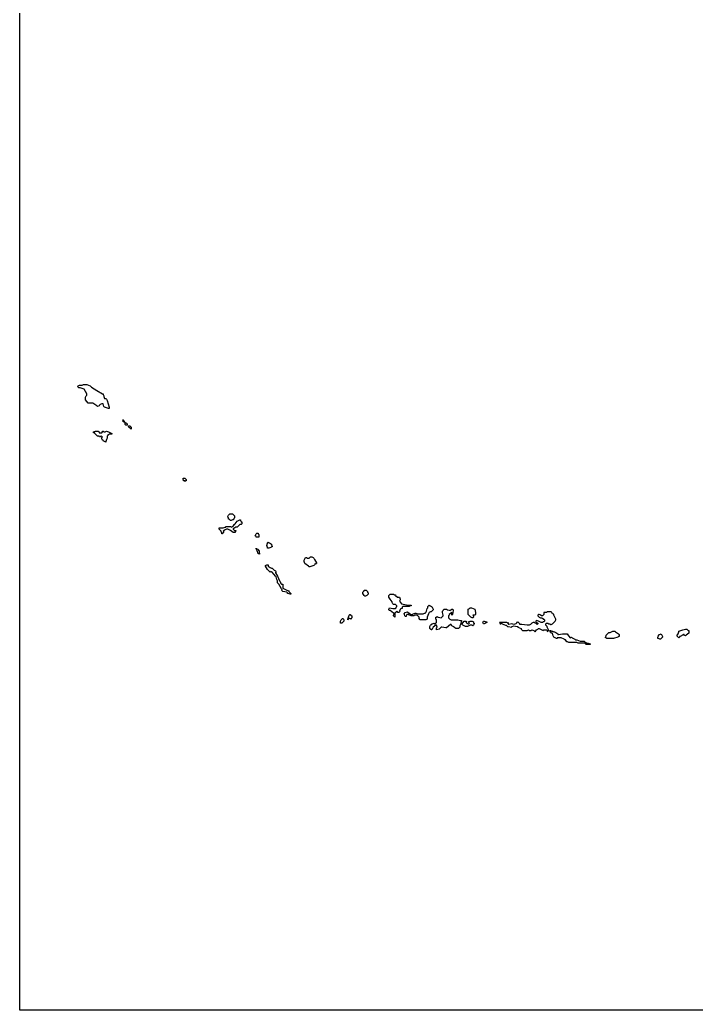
# Model space of a CAD drawing. Extents: x 0.1 to 10.9, y 0.1 to 8.4.
# Drawn here: x 0.093 to 3.453, y 0.099 to 5.021 of the extents above; entities that cross this region are included whole.
import ezdxf

# ---------------------------------------------------------------- set-up
doc = ezdxf.new("R2010")
doc.units = 0
doc.header["$MEASUREMENT"] = 0
doc.layers.add('STATE', color=7, linetype='CONTINUOUS')

# ---------------------------------------------------------------- blocks, each defined once
blk = doc.blocks.new('BLOCK_2')
at = {"layer": 'STATE'}
for points in [[(0.0933, 0.0987), (0.0933, 8.3733), (10.9199, 8.3733), (10.9199, 0.0987), (0.0933, 0.0987)], [(0.6133, 3.0192), (0.6133, 3.0225), (0.6167, 3.0192), (0.6133, 3.0192)]]:
    blk.add_lwpolyline(points, dxfattribs=at)
at = {"layer": 'STATE', "color": 2}
for points in [[(0.5033, 3.1625), (0.5067, 3.1625), (0.5067, 3.1592), (0.51, 3.1525), (0.51, 3.1492), (0.5133, 3.1392), (0.52, 3.1392), (0.5233, 3.1358), (0.5267, 3.1292), (0.5367, 3.0958), (0.5367, 3.0925), (0.5367, 3.0892), (0.5333, 3.0892), (0.5133, 3.0958), (0.51, 3.0992), (0.5067, 3.1125), (0.5033, 3.1125), (0.5, 3.1125), (0.4933, 3.1092), (0.49, 3.1058), (0.4867, 3.1025), (0.48, 3.0992), (0.4767, 3.1025), (0.4567, 3.1158), (0.4333, 3.1158), (0.42, 3.1325), (0.42, 3.1458), (0.4233, 3.1525), (0.4267, 3.1558), (0.4267, 3.1625), (0.4133, 3.1858), (0.4033, 3.1892), (0.3933, 3.1925), (0.3867, 3.1925), (0.38, 3.1992), (0.3833, 3.2025), (0.39, 3.2058), (0.3967, 3.2058), (0.4033, 3.2058), (0.41, 3.2092), (0.4233, 3.2092), (0.4267, 3.2092), (0.4433, 3.2025), (0.45, 3.1958), (0.4767, 3.1792), (0.5033, 3.1625)], [(0.6067, 3.0325), (0.61, 3.0291), (0.6133, 3.0225), (0.6167, 3.0192), (0.6133, 3.0192), (0.6133, 3.0225), (0.61, 3.0225), (0.6067, 3.0225), (0.6067, 3.0258), (0.6067, 3.0291), (0.6033, 3.0325), (0.6067, 3.0325)], [(0.6167, 3.0192), (0.6233, 3.0158), (0.6267, 3.0125), (0.6267, 3.0058), (0.6233, 3.0058), (0.62, 3.0058), (0.6167, 3.0092), (0.6167, 3.0125), (0.6167, 3.0158), (0.6167, 3.0192)], [(0.5433, 2.9691), (0.55, 2.9658), (0.55, 2.9625), (0.5467, 2.9625), (0.5433, 2.9625), (0.5367, 2.9625), (0.5333, 2.9591), (0.53, 2.9591), (0.53, 2.9558), (0.5267, 2.9525), (0.5267, 2.9491), (0.5267, 2.9458), (0.5267, 2.9425), (0.5233, 2.9358), (0.52, 2.9258), (0.52, 2.9225), (0.5067, 2.9291), (0.5067, 2.9325), (0.5033, 2.9325), (0.5, 2.9391), (0.5, 2.9458), (0.5033, 2.9491), (0.4967, 2.9525), (0.4933, 2.9491), (0.49, 2.9491), (0.4867, 2.9525), (0.4833, 2.9525), (0.48, 2.9525), (0.4767, 2.9558), (0.4667, 2.9658), (0.4667, 2.9691), (0.4633, 2.9691), (0.46, 2.9691), (0.46, 2.9725), (0.47, 2.9758), (0.4833, 2.9758), (0.4867, 2.9725), (0.4867, 2.9691), (0.49, 2.9691), (0.4933, 2.9691), (0.4967, 2.9691), (0.5, 2.9691), (0.5033, 2.9725), (0.5033, 2.9758), (0.5067, 2.9758), (0.51, 2.9725), (0.5133, 2.9725), (0.5167, 2.9725), (0.5233, 2.9758), (0.5333, 2.9725), (0.5433, 2.9691)], [(0.64, 3.0025), (0.6467, 2.9958), (0.6467, 2.9925), (0.6467, 2.9891), (0.6467, 2.9858), (0.6433, 2.9891), (0.64, 2.9925), (0.6367, 2.9925), (0.6333, 2.9991), (0.6333, 3.0025), (0.6367, 3.0025), (0.64, 3.0025)], [(0.91, 2.7424), (0.9133, 2.7424), (0.92, 2.7358), (0.92, 2.7324), (0.92, 2.7291), (0.9167, 2.7291), (0.9133, 2.7258), (0.9133, 2.7291), (0.91, 2.7291), (0.9067, 2.7291), (0.9067, 2.7324), (0.9033, 2.7391), (0.9067, 2.7424), (0.91, 2.7424)], [(1.1367, 2.5357), (1.1333, 2.5391), (1.13, 2.5391), (1.13, 2.5457), (1.1267, 2.5491), (1.1267, 2.5524), (1.13, 2.5591), (1.1333, 2.5624), (1.1367, 2.5658), (1.1433, 2.5658), (1.1467, 2.5658), (1.15, 2.5658), (1.1533, 2.5624), (1.1567, 2.5591), (1.16, 2.5557), (1.16, 2.5524), (1.16, 2.5457), (1.1567, 2.5424), (1.1567, 2.5391), (1.1533, 2.5357), (1.15, 2.5357), (1.1433, 2.5324), (1.14, 2.5324), (1.1367, 2.5357)], [(1.1867, 2.5357), (1.19, 2.5357), (1.19, 2.5324), (1.1933, 2.5257), (1.1967, 2.5257), (1.1967, 2.5224), (1.1967, 2.5157), (1.1933, 2.5124), (1.19, 2.5124), (1.1867, 2.5124), (1.1767, 2.5024), (1.1733, 2.4991), (1.17, 2.4991), (1.1667, 2.4991), (1.1567, 2.4924), (1.1533, 2.4924), (1.1533, 2.4891), (1.1567, 2.4857), (1.16, 2.4824), (1.1667, 2.4824), (1.1667, 2.4791), (1.1633, 2.4757), (1.1633, 2.4724), (1.16, 2.4724), (1.1533, 2.4724), (1.14, 2.4824), (1.1267, 2.4891), (1.12, 2.4891), (1.1133, 2.4857), (1.1033, 2.4791), (1.1067, 2.4757), (1.1033, 2.4691), (1.1, 2.4691), (1.1, 2.4657), (1.0967, 2.4657), (1.0967, 2.4691), (1.0933, 2.4724), (1.0967, 2.4724), (1.0933, 2.4757), (1.0933, 2.4791), (1.09, 2.4824), (1.0867, 2.4857), (1.0833, 2.4891), (1.0833, 2.4924), (1.0833, 2.4957), (1.0867, 2.4957), (1.09, 2.4957), (1.0933, 2.4957), (1.0967, 2.4957), (1.1, 2.4957), (1.1033, 2.4957), (1.1133, 2.4991), (1.1167, 2.4991), (1.1167, 2.5024), (1.12, 2.5024), (1.1333, 2.5024), (1.14, 2.5024), (1.1467, 2.4991), (1.15, 2.5024), (1.1533, 2.5057), (1.1567, 2.5057), (1.1567, 2.5091), (1.1567, 2.5124), (1.16, 2.5124), (1.1633, 2.5157), (1.1733, 2.5291), (1.18, 2.5324), (1.1867, 2.5357)], [(1.2733, 2.4691), (1.2767, 2.4691), (1.2767, 2.4657), (1.28, 2.4624), (1.28, 2.4591), (1.28, 2.4491), (1.2767, 2.4491), (1.27, 2.4491), (1.2667, 2.4491), (1.2667, 2.4524), (1.2633, 2.4557), (1.2667, 2.4657), (1.27, 2.4691), (1.2733, 2.4691)], [(1.33, 2.4224), (1.3333, 2.4224), (1.3433, 2.4157), (1.3433, 2.4124), (1.3467, 2.4057), (1.3467, 2.4024), (1.3433, 2.4024), (1.34, 2.399), (1.33, 2.3957), (1.3267, 2.3957), (1.3233, 2.3957), (1.3233, 2.399), (1.32, 2.4091), (1.3233, 2.4191), (1.3233, 2.4224), (1.3267, 2.4257), (1.33, 2.4224)], [(1.55, 2.349), (1.5533, 2.3457), (1.5567, 2.339), (1.5667, 2.3224), (1.5667, 2.319), (1.5633, 2.319), (1.5633, 2.3157), (1.56, 2.319), (1.5567, 2.3124), (1.5533, 2.309), (1.5333, 2.3024), (1.53, 2.3024), (1.5267, 2.3057), (1.51, 2.319), (1.5067, 2.329), (1.5067, 2.3357), (1.5133, 2.349), (1.5167, 2.349), (1.52, 2.3457), (1.5233, 2.3457), (1.5267, 2.3457), (1.53, 2.3457), (1.5333, 2.349), (1.5367, 2.3524), (1.5433, 2.3524), (1.55, 2.349)], [(1.3433, 2.2957), (1.3467, 2.2957), (1.3567, 2.2857), (1.3633, 2.2824), (1.3667, 2.2757), (1.3633, 2.2757), (1.3633, 2.2724), (1.3733, 2.2557), (1.3833, 2.2324), (1.3867, 2.229), (1.39, 2.219), (1.3933, 2.2157), (1.3967, 2.2157), (1.4, 2.2157), (1.4, 2.2057), (1.4, 2.199), (1.4, 2.1957), (1.4067, 2.1924), (1.42, 2.1857), (1.43, 2.1823), (1.43, 2.179), (1.44, 2.169), (1.44, 2.1657), (1.4367, 2.1657), (1.4267, 2.169), (1.4233, 2.169), (1.4233, 2.1723), (1.42, 2.1757), (1.4, 2.179), (1.3933, 2.1857), (1.3967, 2.189), (1.3933, 2.1924), (1.38, 2.2157), (1.3733, 2.2224), (1.3733, 2.2324), (1.37, 2.239), (1.3667, 2.2524), (1.3633, 2.2557), (1.3467, 2.2757), (1.34, 2.279), (1.3367, 2.2757), (1.3333, 2.279), (1.3233, 2.289), (1.3133, 2.3057), (1.3133, 2.309), (1.32, 2.3124), (1.3233, 2.3124), (1.3267, 2.3124), (1.3267, 2.309), (1.3267, 2.3057), (1.3367, 2.299), (1.3433, 2.2957)], [(1.8133, 2.1857), (1.8167, 2.1823), (1.82, 2.179), (1.82, 2.1757), (1.8233, 2.1723), (1.8233, 2.169), (1.8233, 2.1657), (1.8167, 2.159), (1.81, 2.1557), (1.8067, 2.1557), (1.8033, 2.159), (1.7967, 2.169), (1.7967, 2.1723), (1.7967, 2.1757), (1.8033, 2.1823), (1.8033, 2.1857), (1.8067, 2.1857), (1.81, 2.1857), (1.8133, 2.1857)], [(1.95, 2.1657), (1.9533, 2.1624), (1.9567, 2.1624), (1.96, 2.1624), (1.96, 2.159), (1.97, 2.1523), (1.9733, 2.1523), (1.9767, 2.1523), (1.98, 2.1523), (1.9833, 2.1423), (1.9833, 2.139), (1.98, 2.1323), (1.99, 2.119), (2.0067, 2.1157), (2.0233, 2.1123), (2.0367, 2.1123), (2.0367, 2.109), (2.0333, 2.109), (2.0267, 2.1057), (2.02, 2.1057), (2.01, 2.1057), (1.9967, 2.1057), (1.9933, 2.1023), (1.9933, 2.099), (1.9933, 2.0957), (1.99, 2.0957), (1.9833, 2.0923), (1.9833, 2.089), (1.98, 2.0857), (1.9833, 2.0823), (1.9767, 2.0757), (1.9733, 2.0757), (1.97, 2.0757), (1.97, 2.079), (1.9667, 2.0823), (1.9633, 2.079), (1.96, 2.0757), (1.9567, 2.0723), (1.9567, 2.069), (1.9567, 2.0657), (1.9567, 2.059), (1.9567, 2.0557), (1.9567, 2.0523), (1.9533, 2.0557), (1.95, 2.059), (1.95, 2.0623), (1.9533, 2.069), (1.9533, 2.0723), (1.95, 2.0723), (1.9333, 2.0857), (1.93, 2.0857), (1.9267, 2.089), (1.9267, 2.0923), (1.93, 2.099), (1.9467, 2.0957), (1.96, 2.0957), (1.9633, 2.099), (1.9633, 2.1023), (1.9667, 2.1057), (1.9667, 2.109), (1.9633, 2.1123), (1.96, 2.1157), (1.95, 2.1157), (1.9467, 2.119), (1.9433, 2.1257), (1.9433, 2.129), (1.9333, 2.1423), (1.9267, 2.1523), (1.9267, 2.1557), (1.9267, 2.159), (1.9333, 2.1657), (1.9367, 2.1657), (1.94, 2.1657), (1.9467, 2.1657), (1.95, 2.1657)], [(2.1333, 2.109), (2.1367, 2.1057), (2.14, 2.1057), (2.1433, 2.099), (2.1467, 2.0923), (2.1467, 2.089), (2.14, 2.0823), (2.1367, 2.079), (2.1333, 2.079), (2.1267, 2.0757), (2.1233, 2.069), (2.1167, 2.0523), (2.1167, 2.0457), (2.1167, 2.0423), (2.11, 2.039), (2.0867, 2.039), (2.0833, 2.039), (2.08, 2.039), (2.08, 2.0423), (2.0767, 2.0423), (2.0767, 2.0457), (2.0767, 2.049), (2.0767, 2.0523), (2.0733, 2.0557), (2.07, 2.059), (2.0667, 2.0623), (2.06, 2.0623), (2.0567, 2.0623), (2.0533, 2.0623), (2.05, 2.059), (2.0467, 2.059), (2.04, 2.059), (2.0367, 2.059), (2.03, 2.0623), (2.0267, 2.0623), (2.0233, 2.0657), (2.02, 2.0657), (2.0167, 2.0657), (2.0133, 2.059), (2.0133, 2.0557), (2.01, 2.0557), (2.0067, 2.059), (2.0033, 2.0723), (2.0067, 2.0723), (2.0067, 2.0757), (2.02, 2.079), (2.0267, 2.0723), (2.0333, 2.069), (2.0367, 2.0657), (2.0433, 2.0657), (2.0467, 2.069), (2.0567, 2.0723), (2.06, 2.0723), (2.07, 2.069), (2.09, 2.069), (2.0933, 2.069), (2.0967, 2.069), (2.1033, 2.0723), (2.1067, 2.0723), (2.11, 2.0757), (2.1133, 2.0823), (2.1167, 2.0957), (2.12, 2.099), (2.12, 2.1057), (2.1233, 2.109), (2.1267, 2.1123), (2.13, 2.109), (2.1333, 2.109)], [(2.25, 2.039), (2.2567, 2.039), (2.2667, 2.039), (2.27, 2.039), (2.2833, 2.0357), (2.2867, 2.0357), (2.2867, 2.0323), (2.2833, 2.0157), (2.28, 2.009), (2.28, 2.0023), (2.2733, 1.9957), (2.27, 1.9957), (2.2667, 1.9957), (2.2633, 1.9957), (2.26, 1.9957), (2.2567, 1.999), (2.2533, 1.999), (2.2533, 2.0023), (2.2467, 2.0057), (2.24, 2.009), (2.2367, 2.0157), (2.2333, 2.0157), (2.2133, 1.999), (2.21, 1.999), (2.19, 2.0023), (2.1867, 2.0023), (2.1833, 1.999), (2.1767, 1.9923), (2.1633, 1.989), (2.1633, 1.9957), (2.1633, 1.999), (2.1667, 2.0023), (2.1633, 2.0123), (2.16, 2.0123), (2.1467, 2.0023), (2.14, 1.989), (2.1367, 1.989), (2.1367, 1.9923), (2.1333, 1.9923), (2.13, 1.9957), (2.13, 1.999), (2.13, 2.0023), (2.13, 2.0057), (2.1333, 2.0123), (2.1367, 2.0157), (2.14, 2.0157), (2.14, 2.019), (2.1433, 2.019), (2.15, 2.0223), (2.1533, 2.019), (2.1567, 2.019), (2.1567, 2.0223), (2.16, 2.0223), (2.1633, 2.0257), (2.1633, 2.029), (2.1633, 2.039), (2.16, 2.0423), (2.16, 2.049), (2.16, 2.0523), (2.1633, 2.0523), (2.1667, 2.0557), (2.17, 2.0523), (2.1733, 2.0523), (2.1867, 2.049), (2.19, 2.0523), (2.1967, 2.059), (2.1967, 2.0623), (2.1933, 2.0757), (2.1933, 2.079), (2.1933, 2.0823), (2.1967, 2.0857), (2.2, 2.0923), (2.2033, 2.0923), (2.21, 2.0923), (2.2133, 2.0923), (2.2167, 2.089), (2.22, 2.089), (2.2333, 2.0857), (2.2333, 2.089), (2.2367, 2.089), (2.24, 2.0923), (2.2433, 2.0923), (2.2467, 2.089), (2.2467, 2.0857), (2.2433, 2.0657), (2.24, 2.0623), (2.24, 2.0657), (2.24, 2.069), (2.24, 2.0757), (2.2267, 2.0657), (2.2267, 2.0623), (2.2233, 2.059), (2.2233, 2.0523), (2.2233, 2.049), (2.2267, 2.0457), (2.23, 2.0423), (2.2367, 2.039), (2.24, 2.039), (2.2433, 2.039), (2.25, 2.039)], [(2.3333, 2.099), (2.3367, 2.099), (2.3533, 2.0923), (2.3567, 2.0757), (2.3567, 2.0657), (2.3533, 2.0623), (2.35, 2.0623), (2.3433, 2.0623), (2.3467, 2.0557), (2.3467, 2.0523), (2.3433, 2.049), (2.34, 2.049), (2.3333, 2.0523), (2.32, 2.0657), (2.32, 2.069), (2.32, 2.079), (2.32, 2.0857), (2.32, 2.089), (2.32, 2.0923), (2.3267, 2.0957), (2.33, 2.099), (2.3333, 2.099)], [(1.7, 2.0457), (1.7033, 2.039), (1.7033, 2.0357), (1.7033, 2.0323), (1.7, 2.029), (1.6933, 2.0223), (1.69, 2.0223), (1.6867, 2.0223), (1.6867, 2.0257), (1.6867, 2.029), (1.6867, 2.0323), (1.69, 2.039), (1.6933, 2.0423), (1.6967, 2.0457), (1.7, 2.0457)], [(1.7333, 2.0657), (1.7367, 2.0657), (1.7367, 2.0623), (1.7433, 2.059), (1.7433, 2.049), (1.74, 2.0457), (1.74, 2.0423), (1.7333, 2.0457), (1.73, 2.0457), (1.7267, 2.0423), (1.7233, 2.039), (1.7233, 2.0423), (1.73, 2.0623), (1.7333, 2.0657)], [(2.3033, 2.0323), (2.3067, 2.0323), (2.31, 2.0323), (2.31, 2.029), (2.31, 2.0257), (2.3133, 2.0223), (2.32, 2.019), (2.3233, 2.019), (2.3267, 2.0223), (2.32, 2.029), (2.33, 2.0323), (2.34, 2.0323), (2.3467, 2.029), (2.3467, 2.0223), (2.35, 2.0223), (2.35, 2.019), (2.3467, 2.0123), (2.3433, 2.009), (2.34, 2.0123), (2.33, 2.0123), (2.3167, 2.0057), (2.31, 2.0057), (2.3067, 2.0057), (2.3, 2.009), (2.2933, 2.0123), (2.29, 2.0157), (2.29, 2.019), (2.3, 2.0323), (2.3033, 2.0323)], [(2.4, 2.0323), (2.41, 2.029), (2.4133, 2.029), (2.4133, 2.0257), (2.4, 2.019), (2.3967, 2.019), (2.3933, 2.0257), (2.3967, 2.0323), (2.4, 2.0323)], [(2.8067, 1.969), (2.8133, 1.969), (2.8133, 1.9657), (2.8267, 1.949), (2.8333, 1.9523), (2.8367, 1.949), (2.85, 1.9423), (2.8533, 1.939), (2.86, 1.939), (2.8767, 1.9323), (2.8833, 1.9323), (2.89, 1.9323), (2.8967, 1.9323), (2.9, 1.929), (2.9, 1.9256), (2.9067, 1.9256), (2.9067, 1.9223), (2.9167, 1.9223), (2.9266, 1.919), (2.9266, 1.9156), (2.9133, 1.9156), (2.91, 1.9156), (2.9067, 1.9156), (2.9, 1.9223), (2.88, 1.9223), (2.8667, 1.9223), (2.86, 1.9256), (2.8533, 1.9256), (2.8367, 1.9256), (2.8333, 1.9256), (2.8233, 1.9256), (2.82, 1.9256), (2.8133, 1.929), (2.81, 1.929), (2.8033, 1.939), (2.8, 1.939), (2.7967, 1.9423), (2.7833, 1.949), (2.7667, 1.949), (2.7633, 1.949), (2.7633, 1.9457), (2.76, 1.9457), (2.7467, 1.9523), (2.7433, 1.959), (2.74, 1.9723), (2.7367, 1.9723), (2.7333, 1.9723), (2.7333, 1.9757), (2.73, 1.9757), (2.73, 1.979), (2.7267, 1.9823), (2.7267, 1.9857), (2.73, 1.9857), (2.7367, 1.9823), (2.74, 1.9823), (2.7467, 1.979), (2.75, 1.979), (2.7567, 1.9757), (2.7667, 1.969), (2.7667, 1.9657), (2.77, 1.9657), (2.79, 1.969), (2.7933, 1.969), (2.8033, 1.969), (2.8067, 1.969)], [(3.05, 1.9823), (3.0533, 1.979), (3.0667, 1.969), (3.07, 1.9657), (3.07, 1.959), (3.07, 1.9556), (3.0667, 1.9556), (3.0633, 1.9523), (3.0433, 1.9457), (3.02, 1.9457), (3.0167, 1.9457), (3.0133, 1.9457), (3.01, 1.9457), (3.0067, 1.949), (3.0033, 1.949), (3.0033, 1.9523), (3.0067, 1.959), (3.0067, 1.9623), (3.0133, 1.969), (3.02, 1.9757), (3.0233, 1.9757), (3.0267, 1.9757), (3.04, 1.9823), (3.0467, 1.9823), (3.05, 1.9823)], [(3.2733, 1.9657), (3.28, 1.969), (3.2866, 1.9556), (3.2866, 1.9523), (3.2833, 1.949), (3.28, 1.9457), (3.2767, 1.9423), (3.2733, 1.9423), (3.2666, 1.9457), (3.2633, 1.9457), (3.2633, 1.949), (3.2633, 1.9523), (3.2666, 1.959), (3.2666, 1.9623), (3.27, 1.9657), (3.2733, 1.9657)], [(3.4, 1.9923), (3.4067, 1.9923), (3.41, 1.989), (3.4133, 1.9857), (3.4167, 1.9857), (3.4167, 1.9823), (3.4167, 1.979), (3.4167, 1.9757), (3.4167, 1.9723), (3.4033, 1.9623), (3.4, 1.959), (3.3933, 1.9623), (3.3933, 1.9657), (3.39, 1.9657), (3.3867, 1.9623), (3.3833, 1.9623), (3.38, 1.959), (3.3733, 1.9556), (3.37, 1.9556), (3.37, 1.9523), (3.3667, 1.949), (3.36, 1.9556), (3.3566, 1.959), (3.3633, 1.969), (3.3667, 1.979), (3.3667, 1.9823), (3.3867, 1.989), (3.4, 1.9923)]]:
    blk.add_lwpolyline(points, dxfattribs=at)
for points, knots in [([(1.2767, 2.3891), (1.2767, 2.3891), (1.28, 2.3857), (1.28, 2.3857), (1.28, 2.3857), (1.28, 2.3824), (1.28, 2.3824), (1.28, 2.3824), (1.2833, 2.3824), (1.2833, 2.3824), (1.2833, 2.3824), (1.2833, 2.3724), (1.2833, 2.3724), (1.2833, 2.3724), (1.2833, 2.369), (1.2833, 2.369), (1.2833, 2.369), (1.2867, 2.3657), (1.2867, 2.3657), (1.2867, 2.3657), (1.2833, 2.369), (1.2833, 2.369), (1.2833, 2.369), (1.2767, 2.369), (1.2767, 2.369), (1.2767, 2.369), (1.2733, 2.3724), (1.2733, 2.3724), (1.2733, 2.3724), (1.2733, 2.3757), (1.2733, 2.3757), (1.2733, 2.3757), (1.2667, 2.3924), (1.2667, 2.3924), (1.2667, 2.3924), (1.2667, 2.3957), (1.2667, 2.3957), (1.2667, 2.3957), (1.2667, 2.3924), (1.2667, 2.3924), (1.2667, 2.3924), (1.2767, 2.3891), (1.2767, 2.3891)], [0, 0, 0, 0, 1, 1, 1, 2, 2, 2, 3, 3, 3, 4, 4, 4, 5, 5, 5, 6, 6, 6, 7, 7, 7, 8, 8, 8, 9, 9, 9, 10, 10, 10, 11, 11, 11, 12, 12, 12, 13, 13, 13, 14, 14, 14, 14]), ([(2.69, 2.0457), (2.69, 2.0457), (2.6867, 2.049), (2.6867, 2.049), (2.6867, 2.049), (2.6833, 2.049), (2.6833, 2.049), (2.6833, 2.049), (2.68, 2.049), (2.68, 2.049), (2.68, 2.049), (2.6733, 2.0523), (2.6733, 2.0523), (2.6733, 2.0523), (2.6667, 2.059), (2.6667, 2.059), (2.6667, 2.059), (2.6667, 2.0623), (2.6667, 2.0623), (2.6667, 2.0623), (2.67, 2.0657), (2.67, 2.0657), (2.67, 2.0657), (2.6733, 2.0657), (2.6733, 2.0657), (2.6733, 2.0657), (2.6833, 2.0623), (2.6833, 2.0623), (2.6833, 2.0623), (2.6833, 2.059), (2.6833, 2.059), (2.6833, 2.059), (2.6867, 2.059), (2.6867, 2.059), (2.6867, 2.059), (2.69, 2.059), (2.69, 2.059), (2.69, 2.059), (2.6933, 2.0623), (2.6933, 2.0623), (2.6933, 2.0623), (2.6967, 2.0657), (2.6967, 2.0657), (2.6967, 2.0657), (2.6967, 2.069), (2.6967, 2.069), (2.6967, 2.069), (2.6967, 2.0723), (2.6967, 2.0723), (2.6967, 2.0723), (2.6967, 2.0757), (2.6967, 2.0757), (2.6967, 2.0757), (2.7, 2.0757), (2.7, 2.0757), (2.7, 2.0757), (2.71, 2.0757), (2.71, 2.0757), (2.71, 2.0757), (2.7133, 2.079), (2.7133, 2.079), (2.7133, 2.079), (2.7267, 2.079), (2.7267, 2.079), (2.7267, 2.079), (2.7333, 2.079), (2.7333, 2.079), (2.7333, 2.079), (2.7367, 2.0757), (2.7367, 2.0757), (2.7367, 2.0757), (2.74, 2.069), (2.74, 2.069), (2.74, 2.069), (2.7433, 2.069), (2.7433, 2.069), (2.7433, 2.069), (2.7467, 2.0657), (2.7467, 2.0657), (2.7467, 2.0657), (2.7467, 2.0623), (2.7467, 2.0623), (2.7467, 2.0623), (2.75, 2.0557), (2.75, 2.0557), (2.75, 2.0557), (2.7533, 2.049), (2.7533, 2.049), (2.7533, 2.049), (2.7567, 2.0423), (2.7567, 2.0423), (2.7567, 2.0423), (2.7567, 2.039), (2.7567, 2.039), (2.7567, 2.039), (2.7533, 2.0323), (2.7533, 2.0323), (2.7533, 2.0323), (2.7433, 2.0223), (2.7433, 2.0223), (2.7433, 2.0223), (2.74, 2.019), (2.74, 2.019), (2.74, 2.019), (2.7333, 2.0157), (2.7333, 2.0157), (2.7333, 2.0157), (2.73, 2.0157), (2.73, 2.0157), (2.73, 2.0157), (2.7267, 2.019), (2.7267, 2.019), (2.7267, 2.019), (2.72, 2.019), (2.72, 2.019), (2.72, 2.019), (2.7167, 2.0223), (2.7167, 2.0223), (2.7167, 2.0223), (2.7133, 2.0223), (2.7133, 2.0223), (2.7133, 2.0223), (2.71, 2.0223), (2.71, 2.0223), (2.71, 2.0223), (2.7067, 2.019), (2.7067, 2.019), (2.7067, 2.019), (2.7067, 2.0123), (2.7067, 2.0123), (2.7067, 2.0123), (2.71, 2.009), (2.71, 2.009), (2.71, 2.009), (2.7133, 2.0057), (2.7133, 2.0057), (2.7133, 2.0057), (2.7133, 2.0023), (2.7133, 2.0023), (2.7133, 2.0023), (2.72, 1.989), (2.72, 1.989), (2.72, 1.989), (2.72, 1.9857), (2.72, 1.9857), (2.72, 1.9857), (2.7167, 1.9823), (2.7167, 1.9823), (2.7167, 1.9823), (2.7167, 1.979), (2.7167, 1.979), (2.7167, 1.979), (2.7133, 1.9823), (2.7133, 1.9823), (2.7133, 1.9823), (2.7133, 1.9857), (2.7133, 1.9857), (2.7133, 1.9857), (2.71, 1.989), (2.71, 1.989), (2.71, 1.989), (2.6967, 1.989), (2.6967, 1.989), (2.6967, 1.989), (2.6933, 1.9857), (2.6933, 1.9857), (2.6933, 1.9857), (2.68, 1.9923), (2.68, 1.9923), (2.68, 1.9923), (2.6733, 1.9957), (2.6733, 1.9957), (2.6733, 1.9957), (2.67, 1.9957), (2.67, 1.9957), (2.67, 1.9957), (2.6667, 1.9923), (2.6667, 1.9923), (2.6667, 1.9923), (2.66, 1.989), (2.66, 1.989), (2.66, 1.989), (2.6533, 1.979), (2.6533, 1.979), (2.6533, 1.979), (2.6467, 1.9857), (2.6467, 1.9857), (2.6467, 1.9857), (2.6367, 1.989), (2.6367, 1.989), (2.6367, 1.989), (2.6333, 1.9857), (2.6333, 1.9857), (2.6333, 1.9857), (2.6233, 1.9857), (2.6233, 1.9857), (2.6233, 1.9857), (2.62, 1.989), (2.62, 1.989), (2.62, 1.989), (2.6133, 1.9857), (2.6133, 1.9857), (2.6133, 1.9857), (2.6067, 1.9857), (2.6067, 1.9857), (2.6067, 1.9857), (2.5933, 1.9857), (2.5933, 1.9857), (2.5933, 1.9857), (2.59, 1.9857), (2.59, 1.9857), (2.59, 1.9857), (2.5867, 1.989), (2.5867, 1.989), (2.5867, 1.989), (2.5833, 1.9923), (2.5833, 1.9923), (2.5833, 1.9923), (2.5833, 1.9957), (2.5833, 1.9957), (2.5833, 1.9957), (2.5667, 2.0023), (2.5667, 2.0023), (2.5667, 2.0023), (2.5667, 2.0057), (2.5667, 2.0057), (2.5667, 2.0057), (2.5633, 2.0057), (2.5633, 2.0057), (2.5633, 2.0057), (2.5467, 2.009), (2.5467, 2.009), (2.5467, 2.009), (2.54, 2.0057), (2.54, 2.0057), (2.54, 2.0057), (2.5367, 2.0057), (2.5367, 2.0057), (2.5367, 2.0057), (2.5367, 2.0023), (2.5367, 2.0023), (2.5367, 2.0023), (2.52, 2.0057), (2.52, 2.0057), (2.52, 2.0057), (2.5167, 2.0057), (2.5167, 2.0057), (2.5167, 2.0057), (2.5133, 2.009), (2.5133, 2.009), (2.5133, 2.009), (2.51, 2.0123), (2.51, 2.0123), (2.51, 2.0123), (2.5067, 2.0123), (2.5067, 2.0123), (2.5067, 2.0123), (2.49, 2.019), (2.49, 2.019), (2.49, 2.019), (2.4867, 2.0223), (2.4867, 2.0223), (2.4867, 2.0223), (2.4833, 2.019), (2.4833, 2.019), (2.4833, 2.019), (2.48, 2.019), (2.48, 2.019), (2.48, 2.019), (2.4767, 2.0257), (2.4767, 2.0257), (2.4767, 2.0257), (2.48, 2.0257), (2.48, 2.0257), (2.48, 2.0257), (2.4933, 2.0257), (2.4933, 2.0257), (2.4933, 2.0257), (2.5033, 2.0257), (2.5033, 2.0257), (2.5033, 2.0257), (2.5067, 2.0257), (2.5067, 2.0257), (2.5067, 2.0257), (2.51, 2.0257), (2.51, 2.0257), (2.51, 2.0257), (2.5133, 2.0257), (2.5133, 2.0257), (2.5133, 2.0257), (2.52, 2.0223), (2.52, 2.0223), (2.52, 2.0223), (2.5233, 2.0223), (2.5233, 2.0223), (2.5233, 2.0223), (2.52, 2.0223), (2.52, 2.0223), (2.52, 2.0223), (2.52, 2.019), (2.52, 2.019), (2.52, 2.019), (2.5233, 2.0157), (2.5233, 2.0157), (2.5233, 2.0157), (2.5367, 2.019), (2.5367, 2.019), (2.5367, 2.019), (2.5467, 2.0157), (2.5467, 2.0157), (2.5467, 2.0157), (2.5567, 2.019), (2.5567, 2.019), (2.5567, 2.019), (2.56, 2.0223), (2.56, 2.0223), (2.56, 2.0223), (2.56, 2.0257), (2.56, 2.0257), (2.56, 2.0257), (2.5633, 2.0257), (2.5633, 2.0257), (2.5633, 2.0257), (2.5667, 2.029), (2.5667, 2.029), (2.5667, 2.029), (2.5733, 2.0223), (2.5733, 2.0223), (2.5733, 2.0223), (2.5767, 2.019), (2.5767, 2.019), (2.5767, 2.019), (2.5767, 2.0157), (2.5767, 2.0157), (2.5767, 2.0157), (2.5867, 2.0157), (2.5867, 2.0157), (2.5867, 2.0157), (2.6133, 2.0123), (2.6133, 2.0123), (2.6133, 2.0123), (2.6167, 2.0123), (2.6167, 2.0123), (2.6167, 2.0123), (2.62, 2.0123), (2.62, 2.0123), (2.62, 2.0123), (2.6233, 2.0123), (2.6233, 2.0123), (2.6233, 2.0123), (2.63, 2.0157), (2.63, 2.0157), (2.63, 2.0157), (2.6333, 2.019), (2.6333, 2.019), (2.6333, 2.019), (2.6367, 2.0223), (2.6367, 2.0223), (2.6367, 2.0223), (2.6433, 2.0257), (2.6433, 2.0257), (2.6433, 2.0257), (2.65, 2.0257), (2.65, 2.0257), (2.65, 2.0257), (2.6533, 2.0223), (2.6533, 2.0223), (2.6533, 2.0223), (2.6567, 2.0223), (2.6567, 2.0223), (2.6567, 2.0223), (2.66, 2.019), (2.66, 2.019), (2.66, 2.019), (2.6633, 2.0157), (2.6633, 2.0157), (2.6633, 2.0157), (2.6667, 2.019), (2.6667, 2.019), (2.6667, 2.019), (2.6667, 2.0223), (2.6667, 2.0223), (2.6667, 2.0223), (2.6567, 2.029), (2.6567, 2.029), (2.6567, 2.029), (2.6567, 2.0323), (2.6567, 2.0323), (2.6567, 2.0323), (2.66, 2.0357), (2.66, 2.0357), (2.66, 2.0357), (2.67, 2.0323), (2.67, 2.0323), (2.67, 2.0323), (2.6767, 2.029), (2.6767, 2.029), (2.6767, 2.029), (2.6833, 2.0257), (2.6833, 2.0257), (2.6833, 2.0257), (2.6867, 2.0257), (2.6867, 2.0257), (2.6867, 2.0257), (2.69, 2.0257), (2.69, 2.0257), (2.69, 2.0257), (2.6933, 2.029), (2.6933, 2.029), (2.6933, 2.029), (2.6967, 2.029), (2.6967, 2.029), (2.6967, 2.029), (2.7, 2.0323), (2.7, 2.0323), (2.7, 2.0323), (2.7, 2.039), (2.7, 2.039), (2.7, 2.039), (2.6967, 2.0423), (2.6967, 2.0423), (2.6967, 2.0423), (2.6933, 2.0423), (2.6933, 2.0423), (2.6933, 2.0423), (2.6933, 2.0457), (2.6933, 2.0457), (2.6933, 2.0457), (2.69, 2.0457), (2.69, 2.0457)], [0, 0, 0, 0, 1, 1, 1, 2, 2, 2, 3, 3, 3, 4, 4, 4, 5, 5, 5, 6, 6, 6, 7, 7, 7, 8, 8, 8, 9, 9, 9, 10, 10, 10, 11, 11, 11, 12, 12, 12, 13, 13, 13, 14, 14, 14, 15, 15, 15, 16, 16, 16, 17, 17, 17, 18, 18, 18, 19, 19, 19, 20, 20, 20, 21, 21, 21, 22, 22, 22, 23, 23, 23, 24, 24, 24, 25, 25, 25, 26, 26, 26, 27, 27, 27, 28, 28, 28, 29, 29, 29, 30, 30, 30, 31, 31, 31, 32, 32, 32, 33, 33, 33, 34, 34, 34, 35, 35, 35, 36, 36, 36, 37, 37, 37, 38, 38, 38, 39, 39, 39, 40, 40, 40, 41, 41, 41, 42, 42, 42, 43, 43, 43, 44, 44, 44, 45, 45, 45, 46, 46, 46, 47, 47, 47, 48, 48, 48, 49, 49, 49, 50, 50, 50, 51, 51, 51, 52, 52, 52, 53, 53, 53, 54, 54, 54, 55, 55, 55, 56, 56, 56, 57, 57, 57, 58, 58, 58, 59, 59, 59, 60, 60, 60, 61, 61, 61, 62, 62, 62, 63, 63, 63, 64, 64, 64, 65, 65, 65, 66, 66, 66, 67, 67, 67, 68, 68, 68, 69, 69, 69, 70, 70, 70, 71, 71, 71, 72, 72, 72, 73, 73, 73, 74, 74, 74, 75, 75, 75, 76, 76, 76, 77, 77, 77, 78, 78, 78, 79, 79, 79, 80, 80, 80, 81, 81, 81, 82, 82, 82, 83, 83, 83, 84, 84, 84, 85, 85, 85, 86, 86, 86, 87, 87, 87, 88, 88, 88, 89, 89, 89, 90, 90, 90, 91, 91, 91, 92, 92, 92, 93, 93, 93, 94, 94, 94, 95, 95, 95, 96, 96, 96, 97, 97, 97, 98, 98, 98, 99, 99, 99, 100, 100, 100, 101, 101, 101, 102, 102, 102, 103, 103, 103, 104, 104, 104, 105, 105, 105, 106, 106, 106, 107, 107, 107, 108, 108, 108, 109, 109, 109, 110, 110, 110, 111, 111, 111, 112, 112, 112, 113, 113, 113, 114, 114, 114, 115, 115, 115, 116, 116, 116, 117, 117, 117, 118, 118, 118, 119, 119, 119, 120, 120, 120, 121, 121, 121, 122, 122, 122, 123, 123, 123, 124, 124, 124, 125, 125, 125, 126, 126, 126, 127, 127, 127, 128, 128, 128, 129, 129, 129, 130, 130, 130, 131, 131, 131, 132, 132, 132, 133, 133, 133, 134, 134, 134, 135, 135, 135, 136, 136, 136, 137, 137, 137, 138, 138, 138, 139, 139, 139, 140, 140, 140, 141, 141, 141, 142, 142, 142, 143, 143, 143, 143])]:
    blk.add_open_spline(points, degree=3, knots=knots, dxfattribs=at)

msp = doc.modelspace()

# ---------------------------------------------------------------- block references
at = {"layer": 'STATE'}
msp.add_blockref('BLOCK_2', (0, 0), dxfattribs=at)

doc.saveas('drawing.dxf')
